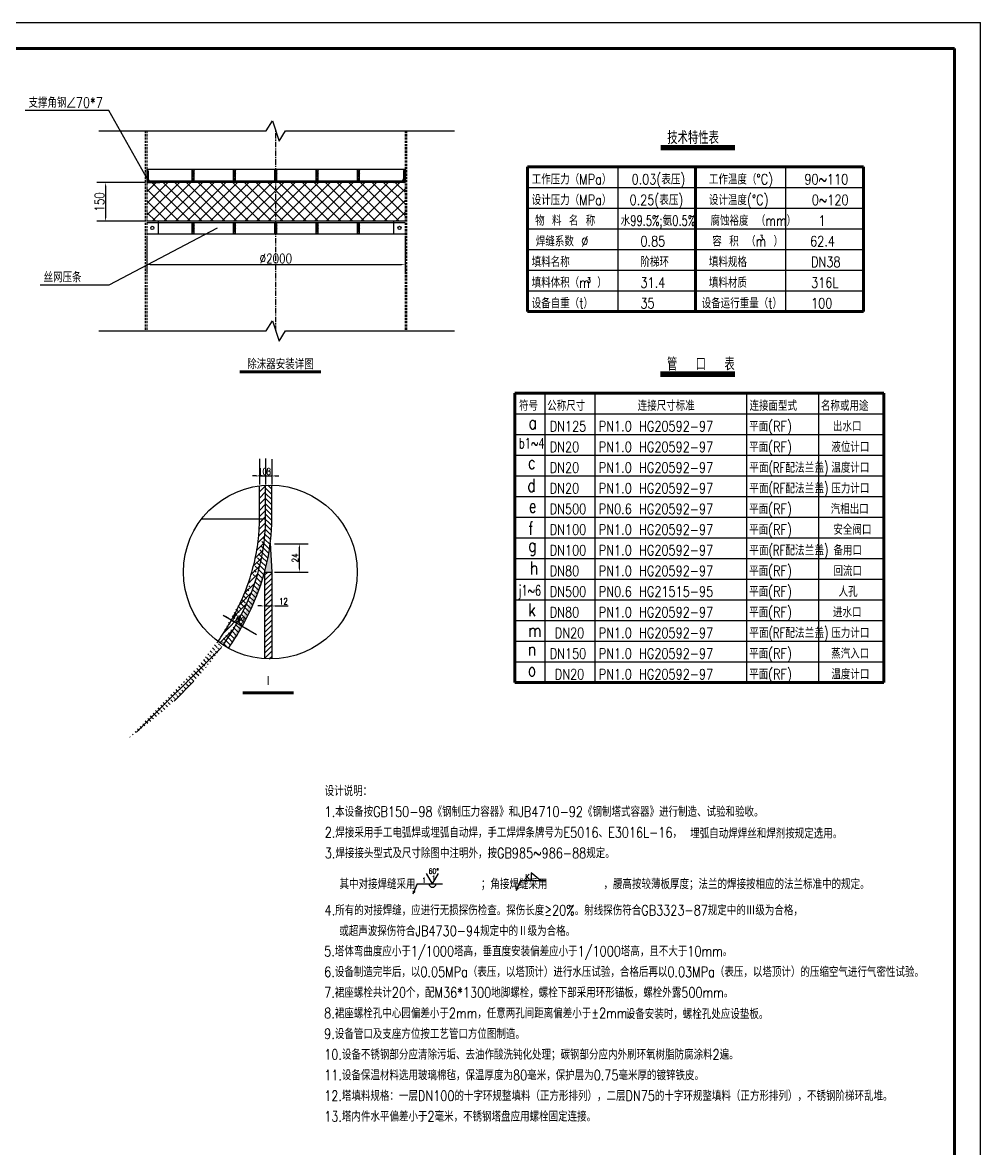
# Model space of a CAD drawing. Header units: millimetres. Extents: x -1286879 to -1269059, y -656245 to -631015.
# Drawn here: x -1280187 to -1269059, y -644098 to -631015 of the extents above; entities that cross this region are included whole.
import ezdxf

# ---------------------------------------------------------------- set-up
doc = ezdxf.new("R2010")
doc.units = ezdxf.units.MM
doc.linetypes.add('CENTER', pattern=[50.8, 31.75, -6.35, 6.35, -6.35])
doc.linetypes.add('DASHED', pattern=[19.05, 12.7, -6.35])
doc.layers.get('0').update_dxf_attribs({"linetype": 'CONTINUOUS'})
doc.layers.get('Defpoints').update_dxf_attribs({"linetype": 'CONTINUOUS'})
doc.layers.add('EbLayer4', color=7, linetype='CONTINUOUS')
doc.styles.add('HZ', font='txt.shx', dxfattribs={"width": 0.8, "bigfont": 'hztxt.shx'})
doc.dimstyles.new('gqb100', dxfattribs={"dimscale": 5, "dimtxt": 20, "dimasz": 15, "dimexe": 40, "dimexo": 8, "dimgap": 5, "dimtad": 1, "dimtoh": 1, "dimdec": 0, "dimdsep": 46, "dimtxsty": 'HZ', "dimcen": 5, "dimadec": 0, "dimazin": 0, "dimtfac": 1, "dimtdec": 0, "dimtmove": 0, "dimatfit": 3, "dimfxl": 1, "dimtolj": 1, "dimtzin": 0, "dimarcsym": 0})
pattern_1 = [(135, (23066461.976, 8294598.662), (-30.17366057, -30.17366057), [])]

# ---------------------------------------------------------------- blocks, each defined once
blk = doc.blocks.new('*D362')
at = {"color": 0, "lineweight": -2, "ltscale": 0.5}
for p, q in [((-1277363, -636090), (-1277363, -636383)), ((-1277291, -636089), (-1277291, -636383)), ((-1277403, -636283), (-1277443, -636283)), ((-1277363, -636283), (-1277291, -636283)), ((-1277251, -636283), (-1277211, -636283))]:
    blk.add_line(p, q, dxfattribs=at)
at = {"color": 0, "ltscale": 0.5}
for points in [[(-1277403, -636276), (-1277403, -636290), (-1277363, -636283)], [(-1277251, -636276), (-1277251, -636290), (-1277291, -636283)]]:
    blk.add_solid(points, dxfattribs=at)
at = {"layer": 'Defpoints', "color": 0, "ltscale": 0.5}
for p in [(-1277363, -636060), (-1277291, -636059), (-1277291, -636283)]:
    blk.add_point(p, dxfattribs=at)
at = {"color": 0, "ltscale": 0.5, "insert": (-1277327, -636231), "char_height": 75, "attachment_point": 5, "style": 'HZ'}
blk.add_mtext('\\A1;8', dxfattribs=at)
blk = doc.blocks.new('*D363')
at = {"color": 0, "lineweight": -2, "ltscale": 0.5}
for p, q in [((-1277261, -637072), (-1276869, -637072)), ((-1276969, -637360), (-1276969, -637112)), ((-1277261, -637400), (-1276869, -637400))]:
    blk.add_line(p, q, dxfattribs=at)
at = {"color": 0, "ltscale": 0.5}
for points in [[(-1276975, -637112), (-1276962, -637112), (-1276969, -637072)], [(-1276975, -637360), (-1276962, -637360), (-1276969, -637400)]]:
    blk.add_solid(points, dxfattribs=at)
at = {"layer": 'Defpoints', "color": 0, "ltscale": 0.5}
for p in [(-1277291, -637072), (-1276969, -637072), (-1277291, -637400)]:
    blk.add_point(p, dxfattribs=at)
at = {"color": 0, "ltscale": 0.5, "insert": (-1277021, -637236), "char_height": 75, "attachment_point": 5, "rotation": 90, "style": 'HZ'}
blk.add_mtext('\\A1;24', dxfattribs=at)
blk = doc.blocks.new('*D364')
at = {"color": 0, "lineweight": -2, "ltscale": 0.5}
for p, q in [((-1277375, -637601), (-1277375, -637894)), ((-1277291, -637600), (-1277291, -637894)), ((-1277415, -637794), (-1277455, -637794)), ((-1277375, -637794), (-1277291, -637794)), ((-1277251, -637794), (-1277101, -637794))]:
    blk.add_line(p, q, dxfattribs=at)
at = {"color": 0, "ltscale": 0.5}
for points in [[(-1277415, -637787), (-1277415, -637800), (-1277375, -637794)], [(-1277251, -637787), (-1277251, -637800), (-1277291, -637794)]]:
    blk.add_solid(points, dxfattribs=at)
at = {"layer": 'Defpoints', "color": 0, "ltscale": 0.5}
for p in [(-1277375, -637571), (-1277291, -637570), (-1277291, -637794)]:
    blk.add_point(p, dxfattribs=at)
at = {"color": 0, "ltscale": 0.5, "insert": (-1277156, -637741), "char_height": 75, "attachment_point": 5, "style": 'HZ'}
blk.add_mtext('\\A1;12', dxfattribs=at)
blk = doc.blocks.new('*D365')
at = {"color": 0, "lineweight": -2, "ltscale": 0.5}
for p, q in [((-1277731, -637973), (-1277766, -637953)), ((-1277697, -637993), (-1277697, -637993)), ((-1277697, -637993), (-1277635, -638029)), ((-1277635, -638029), (-1277635, -638029)), ((-1277600, -638049), (-1277566, -638069))]:
    blk.add_line(p, q, dxfattribs=at)
at = {"color": 0, "ltscale": 0.5}
for points in [[(-1277728, -637967), (-1277735, -637978), (-1277697, -637993)], [(-1277597, -638043), (-1277604, -638054), (-1277635, -638029)]]:
    blk.add_solid(points, dxfattribs=at)
at = {"layer": 'Defpoints', "color": 0, "ltscale": 0.5}
for p in [(-1277697, -637993), (-1277635, -638029), (-1277635, -638029)]:
    blk.add_point(p, dxfattribs=at)
at = {"color": 0, "ltscale": 0.5, "insert": (-1277640, -637965), "char_height": 75, "attachment_point": 5, "rotation": 329.9421, "style": 'HZ'}
blk.add_mtext('\\A1;8', dxfattribs=at)
blk = doc.blocks.new('*D366')
at = {"color": 0, "lineweight": -2, "ltscale": 0.5}
for p, q in [((-1277434, -636084), (-1277434, -636383)), ((-1277363, -636082), (-1277363, -636383)), ((-1277474, -636283), (-1277514, -636283)), ((-1277434, -636283), (-1277363, -636283)), ((-1277323, -636283), (-1277283, -636283))]:
    blk.add_line(p, q, dxfattribs=at)
at = {"color": 0, "ltscale": 0.5}
for points in [[(-1277474, -636276), (-1277474, -636290), (-1277434, -636283)], [(-1277323, -636276), (-1277323, -636290), (-1277363, -636283)]]:
    blk.add_solid(points, dxfattribs=at)
at = {"layer": 'Defpoints', "color": 0, "ltscale": 0.5}
for p in [(-1277434, -636054), (-1277363, -636052), (-1277363, -636283)]:
    blk.add_point(p, dxfattribs=at)
at = {"color": 0, "ltscale": 0.5, "insert": (-1277398, -636231), "char_height": 75, "attachment_point": 5, "style": 'HZ'}
blk.add_mtext('\\A1;10', dxfattribs=at)
blk = doc.blocks.new('*D367')
at = {"color": 0, "lineweight": -2, "ltscale": 0.5}
for p, q in [((-1277793, -637937), (-1277828, -637917)), ((-1277759, -637957), (-1277759, -637957)), ((-1277759, -637957), (-1277697, -637993)), ((-1277697, -637993), (-1277697, -637993)), ((-1277662, -638013), (-1277628, -638033))]:
    blk.add_line(p, q, dxfattribs=at)
at = {"color": 0, "ltscale": 0.5}
for points in [[(-1277790, -637931), (-1277797, -637943), (-1277759, -637957)], [(-1277659, -638007), (-1277666, -638019), (-1277697, -637993)]]:
    blk.add_solid(points, dxfattribs=at)
at = {"layer": 'Defpoints', "color": 0, "ltscale": 0.5}
for p in [(-1277759, -637957), (-1277697, -637993), (-1277697, -637993)]:
    blk.add_point(p, dxfattribs=at)
at = {"color": 0, "ltscale": 0.5, "insert": (-1277702, -637929), "char_height": 75, "attachment_point": 5, "rotation": 329.9421, "style": 'HZ'}
blk.add_mtext('\\A1;10', dxfattribs=at)
blk = doc.blocks.new('*D368')
at = {"color": 0, "lineweight": -2, "ltscale": 0.5}
for p, q in [((-1278760, -632874), (-1279322, -632874)), ((-1279222, -632924), (-1279222, -633274)), ((-1278760, -633324), (-1279322, -633324))]:
    blk.add_line(p, q, dxfattribs=at)
at = {"color": 0, "ltscale": 0.5}
for points in [[(-1279230, -632924), (-1279213, -632924), (-1279222, -632874)], [(-1279230, -633274), (-1279213, -633274), (-1279222, -633324)]]:
    blk.add_solid(points, dxfattribs=at)
at = {"layer": 'Defpoints', "color": 0, "ltscale": 0.5}
for p in [(-1278730, -632874), (-1279222, -633324), (-1278730, -633324)]:
    blk.add_point(p, dxfattribs=at)
at = {"color": 0, "ltscale": 0.5, "insert": (-1279292, -633099), "char_height": 110, "attachment_point": 5, "rotation": 90, "style": 'HZ'}
blk.add_mtext('\\A1;150', dxfattribs=at)
blk = doc.blocks.new('*D369')
at = {"color": 0, "lineweight": -2, "ltscale": 0.5}
for p, q in [((-1278744, -633523), (-1278744, -633927)), ((-1275744, -633523), (-1275744, -633927)), ((-1278694, -633827), (-1275794, -633827))]:
    blk.add_line(p, q, dxfattribs=at)
at = {"color": 0, "ltscale": 0.5}
for points in [[(-1278694, -633819), (-1278694, -633836), (-1278744, -633827)], [(-1275794, -633819), (-1275794, -633836), (-1275744, -633827)]]:
    blk.add_solid(points, dxfattribs=at)
at = {"layer": 'Defpoints', "color": 0, "ltscale": 0.5}
for p in [(-1278744, -633493), (-1275744, -633493), (-1275744, -633827)]:
    blk.add_point(p, dxfattribs=at)
at = {"color": 0, "ltscale": 0.5, "insert": (-1277244, -633757), "char_height": 110, "attachment_point": 5, "style": 'HZ'}
blk.add_mtext('\\A1;%%C2000', dxfattribs=at)

msp = doc.modelspace()

# ---------------------------------------------------------------- hatches: boundary and pattern name
at = {"ltscale": 0.5}
h = msp.add_hatch(dxfattribs=at)
h.set_pattern_fill('ANSI31', color=256, scale=60, angle=-180, style=0)
h.set_pattern_definition([(315, (3876310.533, -2676472.652), (-5.303300859, -5.303300859), [])])
h.paths.add_polyline_path([(-1278743.8, -632874), (-1278743.8, -632724, -0.4142136), (-1278725.8, -632742), (-1278725.8, -632829, 0.4142136), (-1278698.8, -632856), (-1278611.8, -632856, -0.4142136), (-1278593.8, -632874)])
h = msp.add_hatch(dxfattribs=at)
h.set_pattern_fill('ANSI31', color=256, scale=120, angle=-180, style=0)
h.set_pattern_definition([(135, (-6452059.236, 1420078.978), (10.606601718, 10.606601718), [])])
h.paths.add_polyline_path([(-1278215.8, -632724), (-1278191.8, -632724), (-1278191.8, -632856), (-1278215.8, -632856)])
h = msp.add_hatch(dxfattribs=at)
h.set_pattern_fill('ANSI31', color=256, scale=120, angle=-180, style=0)
h.set_pattern_definition([(135, (-6451579.236, 1420078.978), (10.606601718, 10.606601718), [])])
h.paths.add_polyline_path([(-1277735.8, -632724), (-1277711.8, -632724), (-1277711.8, -632856), (-1277735.8, -632856)])
h = msp.add_hatch(dxfattribs=at)
h.set_pattern_fill('ANSI31', color=256, scale=120, angle=-180, style=0)
h.set_pattern_definition([(135, (-6451099.236, 1420078.978), (10.606601718, 10.606601718), [])])
h.paths.add_polyline_path([(-1277255.8, -632724), (-1277231.8, -632724), (-1277231.8, -632856), (-1277255.8, -632856)])
h = msp.add_hatch(dxfattribs=at)
h.set_pattern_fill('ANSI31', color=256, scale=120, angle=-180, style=0)
h.set_pattern_definition([(135, (-6450619.236, 1420078.978), (10.606601718, 10.606601718), [])])
h.paths.add_polyline_path([(-1276775.8, -632724), (-1276751.8, -632724), (-1276751.8, -632856), (-1276775.8, -632856)])
h = msp.add_hatch(dxfattribs=at)
h.set_pattern_fill('ANSI31', color=256, scale=120, angle=-180, style=0)
h.set_pattern_definition([(135, (-6450139.236, 1420078.978), (10.606601718, 10.606601718), [])])
h.paths.add_polyline_path([(-1276295.8, -632724), (-1276271.8, -632724), (-1276271.8, -632856), (-1276295.8, -632856)])
h = msp.add_hatch(dxfattribs=at)
h.set_pattern_fill('ANSI31', color=256, scale=60, angle=-180, style=0)
h.set_pattern_definition([(225, (-6430798.152, -2676472.652), (5.303300859, -5.303300859), [])])
h.paths.add_polyline_path([(-1275743.8, -632874), (-1275743.8, -632724, 0.4142136), (-1275761.8, -632742), (-1275761.8, -632829, -0.4142136), (-1275788.8, -632856), (-1275875.8, -632856, 0.4142136), (-1275893.8, -632874)])
h = msp.add_hatch()
h.set_pattern_fill('ANSI37', color=256, scale=30, style=0)
h.set_pattern_definition([(45, (3459547.28, 1376073.17), (-67.3519209, 67.3519209), []), (135, (3459547.28, 1376073.17), (-67.3519209, -67.3519209), [])])
h.paths.add_polyline_path([(-1275743.8, -633324), (-1275743.8, -633099), (-1277243.8, -633099), (-1277243.8, -633324)])
h.paths.add_polyline_path([(-1277243.8, -633324), (-1277243.8, -633099), (-1278743.8, -633099), (-1278743.8, -633324)])
h.paths.add_polyline_path([(-1277243.8, -633099), (-1277243.8, -632874), (-1278743.8, -632874), (-1278743.8, -633099)])
h.paths.add_polyline_path([(-1275743.8, -633099), (-1275743.8, -632874), (-1277243.8, -632874), (-1277243.8, -633099)])
h = msp.add_hatch(dxfattribs=at)
h.set_pattern_fill('ANSI31', color=256, scale=120, angle=-180, style=0)
h.set_pattern_definition([(135, (-6452059.236, 1419460.978), (10.606601718, 10.606601718), [])])
h.paths.add_polyline_path([(-1278215.8, -633342), (-1278191.8, -633342), (-1278191.8, -633474), (-1278215.8, -633474)])
h = msp.add_hatch(dxfattribs=at)
h.set_pattern_fill('ANSI31', color=256, scale=120, angle=-180, style=0)
h.set_pattern_definition([(135, (-6451579.236, 1419460.978), (10.606601718, 10.606601718), [])])
h.paths.add_polyline_path([(-1277735.8, -633342), (-1277711.8, -633342), (-1277711.8, -633474), (-1277735.8, -633474)])
h = msp.add_hatch(dxfattribs=at)
h.set_pattern_fill('ANSI31', color=256, scale=120, angle=-180, style=0)
h.set_pattern_definition([(135, (-6451099.236, 1419460.978), (10.606601718, 10.606601718), [])])
h.paths.add_polyline_path([(-1277255.8, -633342), (-1277231.8, -633342), (-1277231.8, -633474), (-1277255.8, -633474)])
h = msp.add_hatch(dxfattribs=at)
h.set_pattern_fill('ANSI31', color=256, scale=120, angle=-180, style=0)
h.set_pattern_definition([(135, (-6450619.236, 1419460.978), (10.606601718, 10.606601718), [])])
h.paths.add_polyline_path([(-1276775.8, -633342), (-1276751.8, -633342), (-1276751.8, -633474), (-1276775.8, -633474)])
h = msp.add_hatch(dxfattribs=at)
h.set_pattern_fill('ANSI31', color=256, scale=120, angle=-180, style=0)
h.set_pattern_definition([(135, (-6450139.236, 1419460.978), (10.606601718, 10.606601718), [])])
h.paths.add_polyline_path([(-1276295.8, -633342), (-1276271.8, -633342), (-1276271.8, -633474), (-1276295.8, -633474)])
h = msp.add_hatch()
h.set_pattern_fill('ANSI31', color=256, scale=16, style=0)
h.set_pattern_definition([(45, (-16763.2, -79921.52), (-35.9210245, 35.9210245), [])])
edge = h.paths.add_edge_path()
edge.add_spline(control_points=[(-1277434.2, -636780.4), (-1277434.2, -636845.5), (-1277437.1, -636910.6), (-1277450.9, -637063.4), (-1277464.1, -637151.1), (-1277501.3, -637326), (-1277525.2, -637413.3), (-1277583.6, -637587.2), (-1277618.2, -637673.8), (-1277688.5, -637825.8), (-1277722.2, -637891.5), (-1277758.8, -637956.8)], knot_values=[2.8677535, 2.8677535, 2.8677535, 2.8677535, 2.912793, 2.912793, 2.9735476, 2.9735476, 3.0343021, 3.0343021, 3.0950567, 3.0950567, 3.1415927, 3.1415927, 3.1415927, 3.1415927], degree=3, periodic=0)
edge.add_line((-1277758.8, -637956.8), (-1277696.9, -637992.7))
edge.add_ellipse((-1286322.6, -636780.4), major_axis=(-8960, 0), ratio=0.5, start_angle=164.29959, end_angle=180)
edge.add_line((-1277362.6, -636780.4), (-1277434.2, -636780.4))
edge = h.paths.add_edge_path()
edge.add_ellipse((-1286322.6, -636780.4), major_axis=(-8960, 0), ratio=0.5, start_angle=160.88155, end_angle=164.29959)
edge.add_line((-1277696.9, -637992.7), (-1277758.8, -637956.8))
edge.add_spline(control_points=[(-1277758.8, -637956.8), (-1277770.1, -637976.8), (-1277781.6, -637996.7), (-1277829.8, -638078.2), (-1277869.1, -638139.4), (-1277915.5, -638206.6)], knot_values=[2.8095012, 2.8095012, 2.8095012, 2.8095012, 2.8237198, 2.8237198, 2.8677535, 2.8677535, 2.8677535, 2.8677535], degree=3, periodic=0)
edge.add_arc((-1277307.6, -637400.3), 1009.7, 232.98451, 237.05331)
h.paths.add_polyline_path([(-1277362.6, -636392.1, 0.0178051), (-1277434.2, -636398.5), (-1277434.2, -636780.4), (-1277362.6, -636780.4)])
h.paths.add_polyline_path([(-1277706.9, -637861.2), (-1277639.8, -637900), (-1277696.2, -637997.4), (-1277763.3, -637958.6)], flags=9)
h = msp.add_hatch(dxfattribs=at)
h.set_pattern_fill('ANSI31', color=256, scale=13.44, angle=90, style=0)
h.set_pattern_definition(pattern_1)
h.paths.add_polyline_path([(-1277290.9, -636390.7, 0.0177559), (-1277362.6, -636392.1), (-1277362.6, -636668.2), (-1277290.9, -636668.2)])
h = msp.add_hatch(dxfattribs=at)
h.set_pattern_fill('ANSI31', color=256, scale=13.44, angle=90, style=0)
h.set_pattern_definition(pattern_1)
edge = h.paths.add_edge_path()
edge.add_spline(control_points=[(-1277291.3, -636823.9), (-1277291.1, -636814.3), (-1277291, -636804.7), (-1277290.9, -636795)], knot_values=[3.1321683, 3.1321683, 3.1321683, 3.1321683, 3.1384227, 3.1384227, 3.1384227, 3.1384227], degree=3, periodic=0)
edge.add_line((-1277290.9, -636795), (-1277362.6, -636795))
edge.add_ellipse((-1286322.6, -636780.4), major_axis=(-8960, 0), ratio=0.5, start_angle=179.44276, end_angle=179.81256, ccw=False)
edge.add_line((-1277363, -636823.9), (-1277291.3, -636823.9))
edge = h.paths.add_edge_path()
edge.add_line((-1277290.9, -636761), (-1277362.6, -636761))
edge.add_line((-1277362.6, -636761), (-1277362.6, -636780.4))
edge.add_ellipse((-1286322.6, -636780.4), major_axis=(-8960, 0), ratio=0.5, start_angle=179.81256, end_angle=180, ccw=False)
edge.add_line((-1277362.6, -636795), (-1277290.9, -636795))
edge.add_spline(control_points=[(-1277290.9, -636795), (-1277290.9, -636790.1), (-1277290.9, -636785.3), (-1277290.9, -636780.4)], knot_values=[3.1384227, 3.1384227, 3.1384227, 3.1384227, 3.1415927, 3.1415927, 3.1415927, 3.1415927], degree=3, periodic=0)
edge.add_line((-1277290.9, -636780.4), (-1277290.9, -636761))
h.paths.add_polyline_path([(-1277290.9, -636668.2), (-1277362.6, -636668.2), (-1277362.6, -636761), (-1277290.9, -636761)])
h = msp.add_hatch(dxfattribs=at)
h.set_pattern_fill('ANSI31', color=256, scale=13.44, angle=90, style=0)
h.set_pattern_definition(pattern_1)
edge = h.paths.add_edge_path()
edge.add_spline(control_points=[(-1277293.6, -636892.4), (-1277292.5, -636869.6), (-1277291.7, -636846.8), (-1277291.3, -636823.9)], knot_values=[3.1173546, 3.1173546, 3.1173546, 3.1173546, 3.1321683, 3.1321683, 3.1321683, 3.1321683], degree=3, periodic=0)
edge.add_line((-1277291.3, -636823.9), (-1277363, -636823.9))
edge.add_ellipse((-1286322.6, -636780.4), major_axis=(-8960, 0), ratio=0.5, start_angle=178.56692, end_angle=179.44276, ccw=False)
edge.add_line((-1277365.4, -636892.4), (-1277293.6, -636892.4))
h = msp.add_hatch(dxfattribs=at)
h.set_pattern_fill('ANSI31', color=256, scale=13.44, angle=90, style=0)
h.set_pattern_definition(pattern_1)
edge = h.paths.add_edge_path()
edge.add_line((-1277700.8, -638140.3), (-1277764.4, -638106.9))
edge.add_ellipse((-1286322.6, -636780.4), major_axis=(-8960, 0), ratio=0.5, start_angle=160.95433, end_angle=162.77648, ccw=False)
edge.add_line((-1277853.1, -638242.3), (-1277792.3, -638280.2))
edge.add_spline(control_points=[(-1277792.3, -638280.2), (-1277760.3, -638233.8), (-1277729.8, -638187.2), (-1277700.8, -638140.3)], knot_values=[2.8098218, 2.8098218, 2.8098218, 2.8098218, 2.8419769, 2.8419769, 2.8419769, 2.8419769], degree=3, periodic=0)
edge = h.paths.add_edge_path()
edge.add_line((-1277634.9, -638028.6), (-1277696.9, -637992.7))
edge.add_ellipse((-1286322.6, -636780.4), major_axis=(-8960, 0), ratio=0.5, start_angle=162.77648, end_angle=164.29959, ccw=False)
edge.add_line((-1277764.4, -638106.9), (-1277700.8, -638140.3))
edge.add_spline(control_points=[(-1277700.8, -638140.3), (-1277677.9, -638103.2), (-1277655.9, -638066), (-1277634.9, -638028.6)], knot_values=[2.8419769, 2.8419769, 2.8419769, 2.8419769, 2.8673915, 2.8673915, 2.8673915, 2.8673915], degree=3, periodic=0)
edge = h.paths.add_edge_path()
edge.add_spline(control_points=[(-1277634.9, -638028.6), (-1277592, -637952.4), (-1277553, -637875.5), (-1277509.7, -637779.8), (-1277501.6, -637761.4), (-1277493.7, -637742.9)], knot_values=[2.8673915, 2.8673915, 2.8673915, 2.8673915, 2.9191824, 2.9191824, 2.931467, 2.931467, 2.931467, 2.931467], degree=3, periodic=0)
edge.add_line((-1277493.7, -637742.9), (-1277571.8, -637742.9))
edge.add_ellipse((-1286322.6, -636780.4), major_axis=(-8960, 0), ratio=0.5, start_angle=164.29959, end_angle=167.59269, ccw=False)
edge.add_line((-1277696.9, -637992.7), (-1277634.9, -638028.6))
edge = h.paths.add_edge_path()
edge.add_spline(control_points=[(-1277493.7, -637742.9), (-1277435, -637605.3), (-1277388.9, -637466), (-1277355.6, -637325.7)], knot_values=[2.931467, 2.931467, 2.931467, 2.931467, 3.0232828, 3.0232828, 3.0232828, 3.0232828], degree=3, periodic=0)
edge.add_line((-1277355.6, -637325.7), (-1277429.2, -637325.7))
edge.add_ellipse((-1286322.6, -636780.4), major_axis=(-8960, 0), ratio=0.5, start_angle=167.59269, end_angle=173.00829, ccw=False)
edge.add_line((-1277571.8, -637742.9), (-1277493.7, -637742.9))
edge = h.paths.add_edge_path()
edge.add_spline(control_points=[(-1277355.6, -637325.7), (-1277321.4, -637182), (-1277300.7, -637037.3), (-1277293.6, -636892.4)], knot_values=[3.0232828, 3.0232828, 3.0232828, 3.0232828, 3.1173546, 3.1173546, 3.1173546, 3.1173546], degree=3, periodic=0)
edge.add_line((-1277293.6, -636892.4), (-1277365.4, -636892.4))
edge.add_ellipse((-1286322.6, -636780.4), major_axis=(-8960, 0), ratio=0.5, start_angle=173.00829, end_angle=178.56692, ccw=False)
edge.add_line((-1277429.2, -637325.7), (-1277355.6, -637325.7))
h = msp.add_hatch(dxfattribs=at)
h.set_pattern_fill('ANGLE', color=256, scale=1.12, style=0)
h.set_pattern_definition([(360, (278637.4565, -121155.143), (2e-15, 7.8232), [5.6896, -2.1336]), (90, (278637.4565, -121155.143), (-7.8232, 2e-15), [5.6896, -2.1336])])
edge = h.paths.add_edge_path()
edge.add_spline(control_points=[(-1277308.5, -637064.8), (-1277339, -637312.1), (-1277409.2, -637557.8), (-1277591.9, -637961.6), (-1277683.6, -638122.5), (-1277792.3, -638280.2)], knot_values=[2.8098218, 2.8098218, 2.8098218, 2.8098218, 2.9706459, 2.9706459, 3.0800065, 3.0800065, 3.0800065, 3.0800065], degree=3, periodic=0)
edge.add_line((-1277377.6, -637400.3), (-1277290.9, -637400.3))
edge.add_line((-1277290.9, -637400.3), (-1277308.5, -637064.8))
h = msp.add_hatch(dxfattribs=at)
h.set_pattern_fill('ANSI31', color=256, scale=13.44, style=0)
h.set_pattern_definition([(45, (23066461.976, 8294598.662), (-30.17366057, 30.17366057), [])])
h.paths.add_polyline_path([(-1277290.9, -637742.9), (-1277374.5, -637742.9), (-1277374.5, -638407.8, 0.0207203), (-1277290.9, -638409.9)])
h.paths.add_polyline_path([(-1277290.9, -637400.3), (-1277374.5, -637400.3), (-1277374.5, -637742.9), (-1277290.9, -637742.9)])

# ---------------------------------------------------------------- linework, layer by layer
at = {"color": 1}
for p in [(-1286879.2, -631014.5), (-1269059.2, -656244.5)]:
    msp.add_line(p, (-1269059.2, -631014.5), dxfattribs=at)
at = {"color": 2, "lineweight": 60}
for p, q in [((-1286129.2, -631314.5), (-1269359.2, -631314.5)), ((-1269359.2, -655944.5), (-1269359.2, -631314.5)), ((-1272774, -632453.6), (-1271910.9, -632453.6)), ((-1272774, -632483.6), (-1271910.9, -632483.6)), ((-1274319.5, -634371.5), (-1274319.5, -632691.5)), ((-1274319.5, -632691.5), (-1270419.5, -632691.5)), ((-1272369.5, -634371.5), (-1272369.5, -632691.5)), ((-1270419.5, -634371.5), (-1270419.5, -632691.5)), ((-1274319.5, -634371.5), (-1270419.5, -634371.5)), ((-1277661.5, -635073.3), (-1276720.5, -635073.3)), ((-1272777.4, -635084.2), (-1271914.2, -635084.2)), ((-1272777.4, -635114.2), (-1271914.2, -635114.2)), ((-1274466.8, -635322.1), (-1270182.4, -635322.1)), ((-1274466.8, -638682.1), (-1274466.8, -635322.1)), ((-1270182.4, -638682.1), (-1270182.4, -635322.1)), ((-1274466.8, -638682.1), (-1270182.4, -638682.1)), ((-1277627.4, -638803), (-1277037.4, -638803))]:
    msp.add_line(p, q, dxfattribs=at)
for p, q in [((-1279183.7, -632036.8), (-1280155.9, -632036.8)), ((-1278733.2, -632843.7), (-1279183.7, -632036.8)), ((-1277924.6, -633405.9), (-1279183.7, -634066)), ((-1279183.7, -634066), (-1279980.9, -634066)), ((-1275424.8, -641022.4), (-1275494.1, -640902.6)), ((-1275424.8, -641022.4), (-1275355.6, -640902.6)), ((-1274277.3, -640893.4), (-1274277.3, -640982.3)), ((-1274171.2, -640982.3), (-1274277.3, -640893.4)), ((-1275601.9, -641022.4), (-1275652.1, -641143.4)), ((-1275601.9, -641022.4), (-1275306.7, -641022.4)), ((-1274401, -640982.3), (-1274451.2, -641103.4)), ((-1274401, -640982.3), (-1274105.7, -640982.3))]:
    msp.add_line(p, q)
at = {"ltscale": 0.5}
for p, q in [((-1277355.8, -632274), (-1277281.8, -632155)), ((-1277281.8, -632155), (-1277205.8, -632393)), ((-1279301.1, -632274), (-1277355.8, -632274)), ((-1277205.8, -632393), (-1277131.8, -632274)), ((-1277131.8, -632274), (-1275170.6, -632274)), ((-1277355.8, -634597.9), (-1277281.8, -634478.9)), ((-1277281.8, -634478.9), (-1277205.8, -634716.9)), ((-1279301.1, -634597.9), (-1277355.8, -634597.9)), ((-1277205.8, -634716.9), (-1277131.8, -634597.9)), ((-1277131.8, -634597.9), (-1275170.6, -634597.9)), ((-1278104.6, -636780.4), (-1277362.6, -636780.4)), ((-1277855.6, -637900.8), (-1277469.7, -638124.2))]:
    msp.add_line(p, q, dxfattribs=at)
at = {"linetype": 'CENTER', "ltscale": 2}
msp.add_line((-1277243.8, -634597.9), (-1277243.8, -632274), dxfattribs=at)
at = {"color": 7, "lineweight": 25}
for p, q in [((-1273269.5, -634371.5), (-1273269.5, -632691.5)), ((-1271319.5, -634371.5), (-1271319.5, -632691.5)), ((-1274319.5, -632931.5), (-1270419.5, -632931.5)), ((-1274319.5, -633171.5), (-1270419.5, -633171.5)), ((-1274319.5, -633411.5), (-1270419.5, -633411.5)), ((-1274319.5, -633651.5), (-1270419.5, -633651.5)), ((-1274319.5, -633891.5), (-1270419.5, -633891.5)), ((-1274319.5, -634131.5), (-1270419.5, -634131.5)), ((-1274114.2, -638682.1), (-1274114.2, -635322.1)), ((-1273534.4, -638682.1), (-1273534.4, -635322.1)), ((-1271773.4, -638682.1), (-1271773.4, -635322.1)), ((-1270938, -638682.1), (-1270938, -635322.1)), ((-1274466.8, -635562.1), (-1270182.4, -635562.1)), ((-1274466.8, -635802.1), (-1270182.4, -635802.1)), ((-1274466.8, -636042.1), (-1270182.4, -636042.1)), ((-1274466.8, -636282.1), (-1270182.4, -636282.1)), ((-1274466.8, -636522.1), (-1270182.4, -636522.1)), ((-1274466.8, -636762.1), (-1270182.4, -636762.1)), ((-1274466.8, -637002.1), (-1270182.4, -637002.1)), ((-1274466.8, -637242.1), (-1270182.4, -637242.1)), ((-1274466.8, -637482.1), (-1270182.4, -637482.1)), ((-1274466.8, -637722.1), (-1270182.4, -637722.1)), ((-1274466.8, -637962.1), (-1270182.4, -637962.1)), ((-1274466.8, -638202.1), (-1270182.4, -638202.1)), ((-1274466.8, -638442.1), (-1270182.4, -638442.1))]:
    msp.add_line(p, q, dxfattribs=at)
at = {"color": 4, "ltscale": 0.5}
for p, q in [((-1278743.8, -632724), (-1278743.8, -632874)), ((-1278725.8, -632742), (-1278725.8, -632829)), ((-1275761.8, -632742), (-1275761.8, -632829)), ((-1275743.8, -632724), (-1275743.8, -632874)), ((-1278743.8, -632874), (-1278593.8, -632874)), ((-1278698.8, -632856), (-1278611.8, -632856)), ((-1275743.8, -632874), (-1275893.8, -632874)), ((-1275788.8, -632856), (-1275875.8, -632856)), ((-1277434.2, -636780.4), (-1277434.2, -636398.5)), ((-1277362.6, -636780.4), (-1277362.6, -636392.1)), ((-1277290.9, -636780.4), (-1277290.9, -636390.7)), ((-1277308.5, -637064.8), (-1277290.9, -637400.4)), ((-1277374.5, -637400.3), (-1277290.9, -637400.3)), ((-1277374.5, -637400.3), (-1277374.5, -638407.8)), ((-1277290.9, -637400.3), (-1277290.9, -638409.9))]:
    msp.add_line(p, q, dxfattribs=at)
for points in [[(-1274451.2, -641103.4, 0, 38.4, 0), (-1274436.5, -641067.9, 38.4, 38.4, 0)], [(-1275652.1, -641143.4, 0, 38.4, 0), (-1275637.4, -641108, 38.4, 38.4, 0)]]:
    msp.add_lwpolyline(points, format="xyseb")
at = {"ltscale": 0.5}
for centre, radius in [((-1278679.4, -633401.3), 18.6), ((-1275808.2, -633401.3), 18.6), ((-1277307.6, -637400.3), 1009.7)]:
    msp.add_circle(centre, radius, dxfattribs=at)
at = {"color": 4, "ltscale": 0.5}
for centre, radius, start, end in [((-1278743.8, -632742), 18, 0, 90), ((-1275743.8, -632742), 18, 90, 180), ((-1278698.8, -632829), 27, 180, 270), ((-1278611.8, -632874), 18, 0, 90), ((-1275875.8, -632874), 18, 90, 180), ((-1275788.8, -632829), 27, 270, 0)]:
    msp.add_arc(centre, radius, start, end, dxfattribs=at)
msp.add_arc((-1275424.8, -641022.4), 40.7, 180, 0)
msp.add_ellipse((-1286322.6, -636780.4), major_axis=(-8960, 0), ratio=0.5, start_param=2.8079128, end_param=3.1415927, dxfattribs=at)
for points, knots in [([(-1277915.5, -638206.6), (-1277869.1, -638139.4), (-1277829.8, -638078.2), (-1277743, -637931.6), (-1277697.9, -637846), (-1277618.2, -637673.8), (-1277583.6, -637587.2), (-1277525.2, -637413.3), (-1277501.3, -637326), (-1277464.1, -637151.1), (-1277450.9, -637063.4), (-1277437.1, -636910.6), (-1277434.2, -636845.5), (-1277434.2, -636780.4)], [2.80950117, 2.80950117, 2.80950117, 2.80950117, 2.85353494, 2.85353494, 2.9142895, 2.9142895, 2.97504405, 2.97504405, 3.03579861, 3.03579861, 3.09655316, 3.09655316, 3.14159265, 3.14159265, 3.14159265, 3.14159265]), ([(-1277792.3, -638280.2), (-1277683.6, -638122.5), (-1277591.9, -637961.6), (-1277367.6, -637465.7), (-1277290.9, -637123.1), (-1277290.9, -636780.4)], [2.80982182, 2.80982182, 2.80982182, 2.80982182, 2.91918245, 2.91918245, 3.14159265, 3.14159265, 3.14159265, 3.14159265])]:
    msp.add_open_spline(points, degree=3, knots=knots, dxfattribs=at)
at = {"layer": 'EbLayer4', "color": 4, "linetype": 'DASHED', "ltscale": 2}
for p, q in [((-1278761.8, -632274), (-1278761.8, -634597.9)), ((-1278743.8, -632274), (-1278743.8, -634597.9)), ((-1275743.8, -632274), (-1275743.8, -634597.9)), ((-1275725.8, -632274), (-1275725.8, -634597.9))]:
    msp.add_line(p, q, dxfattribs=at)
at = {"layer": 'EbLayer4', "color": 4}
for p, q in [((-1275743.8, -632724), (-1278743.8, -632724)), ((-1278215.8, -632856), (-1278215.8, -632724)), ((-1278191.8, -632856), (-1278191.8, -632724)), ((-1277735.8, -632856), (-1277735.8, -632724)), ((-1277711.8, -632856), (-1277711.8, -632724)), ((-1277255.8, -632856), (-1277255.8, -632724)), ((-1277231.8, -632856), (-1277231.8, -632724)), ((-1276775.8, -632856), (-1276775.8, -632724)), ((-1276751.8, -632856), (-1276751.8, -632724)), ((-1276295.8, -632856), (-1276295.8, -632724)), ((-1276271.8, -632856), (-1276271.8, -632724)), ((-1275743.8, -632856), (-1278743.8, -632856)), ((-1275743.8, -632874), (-1278743.8, -632874)), ((-1275743.8, -633324), (-1278743.8, -633324)), ((-1275743.8, -633342), (-1278743.8, -633342)), ((-1278611.8, -633324), (-1278611.8, -633474)), ((-1278215.8, -633474), (-1278215.8, -633342)), ((-1278191.8, -633474), (-1278191.8, -633342)), ((-1277735.8, -633474), (-1277735.8, -633342)), ((-1277711.8, -633474), (-1277711.8, -633342)), ((-1277255.8, -633474), (-1277255.8, -633342)), ((-1277231.8, -633474), (-1277231.8, -633342)), ((-1276775.8, -633474), (-1276775.8, -633342)), ((-1276751.8, -633474), (-1276751.8, -633342)), ((-1276295.8, -633474), (-1276295.8, -633342)), ((-1276271.8, -633474), (-1276271.8, -633342)), ((-1275875.8, -633324), (-1275875.8, -633474)), ((-1275743.8, -633474), (-1278743.8, -633474))]:
    msp.add_line(p, q, dxfattribs=at)

# ---------------------------------------------------------------- texts
at = {"style": 'HZ'}
for s, height, width, p in [('支撑角钢∠70*7 ', 120, 0.8, (-1280117.6, -632003.9)), ('技术特性表', 150, 0.8, (-1272697.8, -632427.4)), ('工作压力（MPa）', 120, 0.8, (-1274272.1, -632895.9)), ('0.03(表压)', 120, 0.8, (-1273111.7, -632895.9)), ('工作温度（%%DC)', 120, 0.8, (-1272213.6, -632895.9)), ('90~110', 120, 0.8, (-1271104.4, -632895.9)), ('设计压力（MPa）', 120, 0.8, (-1274272.1, -633135.9)), ('0.25(表压)', 120, 0.8, (-1273135.1, -633135.9)), ('设计温度(%%DC)', 120, 0.8, (-1272213.6, -633135.9)), (' 0~120', 120, 0.8, (-1271104.4, -633135.9)), ('物 料 名 称', 120, 0.8, (-1274232.2, -633375.9)), ('水99.5%;氨0.5%', 120, 0.7, (-1273240.2, -633375.9)), ('腐蚀裕度 （mm）', 120, 0.8, (-1272195.5, -633375.9)), (' 1', 120, 0.8, (-1271026.2, -633375.9)), ('焊缝系数 %%C', 120, 0.8, (-1274223.9, -633615.9)), ('0.85', 120, 0.8, (-1273009, -633615.9)), ('容 积 （m ）', 120, 0.8, (-1272173.6, -633615.9)), ('3', 60, 0.8, (-1271626.9, -633544.3)), ('62.4', 120, 0.8, (-1271038, -633615.9)), ('填料名称', 120, 0.8, (-1274272.1, -633855.9)), ('阶梯环', 120, 0.8, (-1273009, -633855.9)), ('填料规格', 120, 0.8, (-1272213.6, -633855.9)), ('DN38', 120, 0.8, (-1271026.2, -633855.9)), ('丝网压条', 120, 0.8, (-1279942.7, -634033.1)), ('填料体积（m ）', 120, 0.8, (-1274272.1, -634095.9)), ('3', 60, 0.8, (-1273631.3, -634037.4)), ('31.4', 120, 0.8, (-1273009, -634095.9)), ('填料材质', 120, 0.8, (-1272213.6, -634095.9)), ('316L', 120, 0.8, (-1271026.2, -634095.9)), ('设备自重（t）', 120, 0.8, (-1274272.1, -634335.9)), ('35', 120, 0.8, (-1273009, -634335.9)), ('设备运行重量（t）', 120, 0.8, (-1272297.3, -634335.9)), ('100', 120, 0.8, (-1271026.2, -634335.9)), ('除沫器安装详图 ', 120, 0.8, (-1277577.2, -635042.6)), ('管  口  表', 150, 0.8, (-1272701.1, -635058.1)), ('符号', 120, 0.8, (-1274419.4, -635526.5)), ('公称尺寸', 120, 0.8, (-1274092.2, -635526.5)), ('连接尺寸标准', 120, 0.8, (-1273041, -635526.5)), ('连接面型式', 120, 0.8, (-1271742.3, -635526.5)), ('名称或用途', 120, 0.8, (-1270912, -635526.5)), ('a', 150, 0.8, (-1274310.8, -635738.2)), ('DN125', 120, 0.8, (-1274062.4, -635766.5)), ('PN1.0 HG20592-97', 120, 0.8, (-1273492.5, -635766.5)), ('平面(RF)', 120, 0.8, (-1271746.2, -635766.5)), ('出水口', 120, 0.8, (-1270772.8, -635766.5)), ('b1~4', 120, 0.7, (-1274421.5, -635962.3)), ('DN20', 120, 0.8, (-1274062.4, -636006.5)), ('PN1.0 HG20592-97', 120, 0.8, (-1273492.5, -636006.5)), ('平面(RF)', 120, 0.8, (-1271746.2, -636006.5)), ('液位计口', 120, 0.8, (-1270791.6, -636006.5)), ('c', 150, 0.8, (-1274317.9, -636202.3)), ('DN20', 120, 0.8, (-1274062.4, -636246.5)), ('PN1.0 HG20592-97', 120, 0.8, (-1273492.5, -636246.5)), ('平面(RF配法兰盖)', 120, 0.7, (-1271746.2, -636246.5)), ('温度计口', 120, 0.8, (-1270791.6, -636246.5)), ('d', 150, 0.8, (-1274323.2, -636468.3)), ('平面(RF配法兰盖)', 120, 0.7, (-1271746.2, -636486.5)), ('压力计口', 120, 0.8, (-1270791.6, -636486.5)), ('DN20', 120, 0.8, (-1274062.4, -636486.5)), ('PN1.0 HG20592-97', 120, 0.8, (-1273492.5, -636486.5)), ('e', 150, 0.8, (-1274307.4, -636708.3)), ('DN500', 120, 0.8, (-1274062.4, -636726.5)), ('PN0.6 HG20592-97', 120, 0.8, (-1273492.5, -636726.5)), ('平面(RF)', 120, 0.8, (-1271746.2, -636726.5)), ('汽相出口', 120, 0.8, (-1270799.1, -636726.5)), ('f', 150, 0.8, (-1274313.4, -636966.5)), ('DN100', 120, 0.8, (-1274062.4, -636966.5)), ('PN1.0 HG20592-97', 120, 0.8, (-1273492.5, -636966.5)), ('平面(RF)', 120, 0.8, (-1271746.2, -636966.5)), ('安全阀口', 120, 0.8, (-1270767.1, -636966.5)), ('g', 150, 0.8, (-1274313.4, -637162.3)), ('DN100', 120, 0.8, (-1274062.4, -637206.5)), ('PN1.0 HG20592-97', 120, 0.8, (-1273492.5, -637206.5)), ('平面(RF配法兰盖)', 120, 0.7, (-1271746.2, -637206.5)), ('备用口', 120, 0.8, (-1270767.1, -637206.5)), ('h', 150, 0.8, (-1274294, -637428.3)), ('DN80', 120, 0.8, (-1274062.4, -637446.5)), ('PN1.0 HG20592-97', 120, 0.8, (-1273492.5, -637446.5)), ('平面(RF)', 120, 0.8, (-1271746.2, -637446.5)), ('回流口', 120, 0.8, (-1270767.1, -637446.5)), ('j1~6', 120, 0.7, (-1274428.9, -637673.5)), ('DN500', 120, 0.8, (-1274062.4, -637686.5)), ('PN0.6 HG21515-95', 120, 0.8, (-1273492.5, -637686.5)), ('平面(RF)', 120, 0.8, (-1271746.2, -637686.5)), (' 人孔', 120, 0.8, (-1270792.9, -637686.5)), ('k', 150, 0.8, (-1274313.4, -637913.5)), ('平面(RF)', 120, 0.8, (-1271746.2, -637926.5)), ('进水口', 120, 0.8, (-1270772.8, -637926.5)), ('DN80', 120, 0.8, (-1274062.4, -637926.5)), ('PN1.0 HG20592-97', 120, 0.8, (-1273492.5, -637926.5)), ('m', 150, 0.8, (-1274313.4, -638153.5)), ('DN20', 120, 0.8, (-1274003.1, -638166.5)), ('PN1.0 HG20592-97', 120, 0.8, (-1273492.5, -638166.5)), ('平面(RF配法兰盖)', 120, 0.7, (-1271746.2, -638166.5)), ('压力计口', 120, 0.8, (-1270791.6, -638166.5)), ('n', 150, 0.8, (-1274317.7, -638370.7)), ('DN150', 120, 0.8, (-1274062.4, -638406.5)), ('PN1.0 HG20592-97', 120, 0.8, (-1273492.5, -638406.5)), ('平面(RF)', 120, 0.8, (-1271746.2, -638406.5)), ('蒸汽入口', 120, 0.8, (-1270792.9, -638406.5)), ('o', 150, 0.8, (-1274317.7, -638610.7)), ('DN20', 120, 0.8, (-1274003.1, -638646.5)), ('PN1.0 HG20592-97', 120, 0.8, (-1273492.5, -638646.5)), ('平面(RF)', 120, 0.8, (-1271746.2, -638646.5)), ('温度计口', 120, 0.8, (-1270791.6, -638646.5)), ('设计说明：', 120, 0.8, (-1276678, -640002.5)), ('1.本设备按GB150-98《钢制压力容器》和JB4710-92《钢制塔式容器》进行制造、试验和验收。', 120, 0.8, (-1276679.1, -640244)), ('2.焊接采用手工电弧焊或埋弧自动焊，手工焊焊条牌号为E5016、E3016L-16，', 120, 0.8, (-1276676.6, -640485.9)), ('  埋弧自动焊焊丝和焊剂按规定选用。', 120, 0.8, (-1272602.1, -640495.6)), ('3.焊接接头型式及尺寸除图中注明外，按GB985~986-88规定。', 120, 0.8, (-1276675.8, -640724.6)), ('60%%D', 60, 0.8, (-1275470.3, -640905.8)), ('1', 60, 0.8, (-1275432.9, -640985.9)), ('K', 60, 0.8, (-1274344.1, -640970.7)), ('  其中对接焊缝采用        ；角接焊缝采用       ，腰高按较薄板厚度；法兰的焊接按相应的法兰标准中的规定。', 120, 0.8, (-1276675.8, -641084.6)), ('1', 60, 0.8, (-1275545, -641010.8)), ('4.所有的对接焊缝，应进行无损探伤检查。探伤长度≥20%。射线探伤符合GB3323-87规定中的Ⅲ级为合格，', 120, 0.8, (-1276678.5, -641389.2)), ('  或超声波探伤符合JB4730-94规定中的Ⅱ级为合格。', 120, 0.8, (-1276678.5, -641629.2)), ('5.塔体弯曲度应小于1/1000塔高，垂直度安装偏差应小于1/1000塔高，且不大于10mm。', 120, 0.8, (-1276682.5, -641865.1)), ('6.设备制造完毕后，以0.05MPa（表压，以塔顶计）进行水压试验，合格后再以0.03MPa（表压，以塔顶计）的压缩空气进行气密性试验。', 120, 0.8, (-1276682.5, -642105.1)), ('7.裙座螺栓共计20个，配M36*1300地脚螺栓，螺栓下部采用环形锚板，螺栓外露500mm。', 120, 0.8, (-1276682.5, -642344.9)), ('8.裙座螺栓孔中心园偏差小于2mm，任意两孔间距离偏差小于%%p2mm。', 120, 0.8, (-1276682.5, -642584.9)), ('设备安装时，螺栓孔处应设垫板。', 120, 0.8, (-1273179.4, -642593.9)), ('9.设备管口及支座方位按工艺管口方位图制造。', 120, 0.8, (-1276682.5, -642824.9)), ('10.设备不锈钢部分应清除污垢、去油作酸洗钝化处理；碳钢部分应内外刷环氧树脂防腐涂料2遍。', 120, 0.8, (-1276682.5, -643064.9)), ('11.设备保温材料选用玻璃棉毡，保温厚度为80毫米，保护层为0.75毫米厚的镀锌铁皮。', 120, 0.8, (-1276682.5, -643304.9)), ('12.塔填料规格：一层DN100的十字环规整填料（正方形排列），二层DN75的十字环规整填料（正方形排列），不锈钢阶梯环乱堆。', 120, 0.8, (-1276682.5, -643544.9)), ('13.塔内件水平偏差小于2毫米，不锈钢塔盘应用螺栓固定连接。', 120, 0.8, (-1276682.5, -643785))]:
    msp.add_text(s, height=height, dxfattribs=dict(at, width=width)).set_placement(p)
at = {"ltscale": 0.5, "style": 'HZ', "width": 0.8}
msp.add_text('Ⅰ', height=120, dxfattribs=at).set_placement((-1277389.5, -638725.5))

# ---------------------------------------------------------------- dimensions: what is measured, and where the dimension line sits
at = {"ltscale": 0.5}
for base, p1, p2, angle, text, override, picture, middle, dimtype in [((-1279221.5, -633324), (-1278730, -632874), (-1278730, -633324), 270, '150', {"dimtxt": 22, "dimasz": 10, "dimexe": 20, "dimexo": 6, "dimgap": 3}, '*D368', (-1279221.5, -633099), 128), ((-1277696.8, -637992.7), (-1277758.8, -637956.8), (-1277696.8, -637992.7), 329.94206, '10', {"dimtxt": 15, "dimasz": 8, "dimexe": 0, "dimexo": 0, "dimgap": 3}, '*D367', (-1277727.8, -637974.8), 129)]:
    dim = msp.add_linear_dim(base=base, p1=p1, p2=p2, angle=angle, text=text, dimstyle='gqb100', override=override, dxfattribs=at)
    dim.commit()
    dim.dimension.update_dxf_attribs({"geometry": picture, "text_midpoint": middle, "dimtype": dimtype})
for base, p1, p2, text, override, picture, middle in [((-1275743.8, -633827.5), (-1278743.8, -633493.4), (-1275743.8, -633493.4), '%%C2000', {"dimtxt": 22, "dimasz": 10, "dimexe": 20, "dimexo": 6, "dimgap": 3}, '*D369', (-1277243.8, -633757.5)), ((-1277290.9, -636283.1), (-1277362.6, -636060.4), (-1277290.9, -636059), '8', {"dimtxt": 15, "dimasz": 8, "dimexe": 20, "dimexo": 6, "dimgap": 3}, '*D362', (-1277326.7, -636230.6)), ((-1277290.9, -637793.8), (-1277374.5, -637571.4), (-1277290.9, -637569.8), '12', {"dimtxt": 15, "dimasz": 8, "dimexe": 20, "dimexo": 6, "dimgap": 3}, '*D364', (-1277155.9, -637741.3))]:
    dim = msp.add_linear_dim(base=base, p1=p1, p2=p2, text=text, dimstyle='gqb100', override=override, dxfattribs=at)
    dim.commit()
    dim.dimension.update_dxf_attribs({"geometry": picture, "text_midpoint": middle})
dim = msp.add_linear_dim(base=(-1277362.6, -636283.1), p1=(-1277434.3, -636053.7), p2=(-1277362.6, -636052.4), text='10', dimstyle='gqb100', override={"dimtxt": 15, "dimasz": 8, "dimexe": 20, "dimexo": 6, "dimgap": 3}, dxfattribs=at)
dim.commit()
dim.dimension.update_dxf_attribs({"geometry": '*D366', "text_midpoint": (-1277398.4, -636283.1), "dimtype": 128})
dim = msp.add_linear_dim(base=(-1276968.8, -637071.7), p1=(-1277290.9, -637400.3), p2=(-1277290.9, -637071.7), angle=90, text='24', dimstyle='gqb100', override={"dimtxt": 15, "dimasz": 8, "dimexe": 20, "dimexo": 6, "dimgap": 3}, dxfattribs=at)
dim.commit()
dim.dimension.update_dxf_attribs({"geometry": '*D363', "text_midpoint": (-1277021.3, -637236)})
dim = msp.add_aligned_dim(p1=(-1277696.9, -637992.7), p2=(-1277634.9, -638028.6), distance=0, text='8', dimstyle='gqb100', override={"dimtxt": 15, "dimasz": 8, "dimexe": 0, "dimexo": 0, "dimgap": 3}, dxfattribs=at)
dim.commit()
dim.dimension.update_dxf_attribs({"geometry": '*D365', "text_midpoint": (-1277639.6, -637965.2)})

doc.saveas('drawing.dxf')
